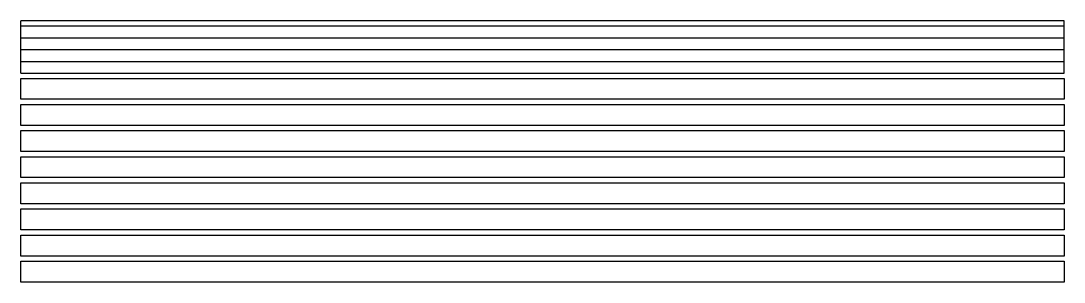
# Model space of a CAD drawing. Header units: millimetres. Extents: x 9446 to 11446, y 30340 to 30840.
import ezdxf

# ---------------------------------------------------------------- set-up
doc = ezdxf.new("R2010")
doc.units = ezdxf.units.MM
doc.header["$LTSCALE"] = 100
doc.header["$MEASUREMENT"] = 0
doc.layers.add('6fur', color=6, linetype='Continuous')
doc.layers.add('FP-MATL', color=6, linetype='Continuous')

# ---------------------------------------------------------------- blocks, each defined once
blk = doc.blocks.new('bench')
at = {"layer": '6fur', "color": 9}
for p, q in [((17744.5, 32319.9), (17784.5, 32319.9)), ((17794.5, 32319.9), (17834.5, 32319.9)), ((17844.5, 32319.9), (17884.5, 32319.9)), ((17894.5, 32319.9), (17934.5, 32319.9)), ((17944.5, 32319.9), (17984.5, 32319.9)), ((17994.5, 32319.9), (18034.5, 32319.9)), ((18044.5, 32319.9), (18084.5, 32319.9)), ((18094.5, 32319.9), (18094.5, 30319.9)), ((18094.5, 32319.9), (18194.5, 32319.9)), ((18117, 32319.9), (18117, 30319.9)), ((18139.5, 32319.9), (18139.5, 30319.9)), ((18162, 32319.9), (18162, 30319.9)), ((18184.5, 30319.9), (18184.5, 32319.9)), ((18194.5, 30319.9), (18194.5, 32319.9)), ((18094.5, 30319.9), (18194.5, 30319.9))]:
    blk.add_line(p, q, dxfattribs=at)
for points in [[(17694.5, 30319.9), (17694.5, 32319.9), (17734.5, 32319.9), (17734.5, 32019.9)], [(17744.5, 30319.9), (17744.5, 32319.9)], [(17784.5, 32319.9), (17784.5, 30319.9), (17744.5, 30319.9)], [(17794.5, 30319.9), (17794.5, 32319.9)], [(17834.5, 32319.9), (17834.5, 30319.9), (17794.5, 30319.9)], [(17844.5, 30319.9), (17844.5, 32319.9)], [(17884.5, 32319.9), (17884.5, 30319.9), (17844.5, 30319.9)], [(17894.5, 30319.9), (17894.5, 32319.9)], [(17934.5, 32319.9), (17934.5, 30319.9), (17894.5, 30319.9)], [(17944.5, 30319.9), (17944.5, 32319.9)], [(17984.5, 32319.9), (17984.5, 30319.9), (17944.5, 30319.9)], [(18034.5, 32319.9), (18034.5, 30319.9), (17994.5, 30319.9)], [(17994.5, 30319.9), (17994.5, 32319.9)], [(18044.5, 30319.9), (18044.5, 32319.9)], [(18084.5, 32319.9), (18084.5, 30319.9), (18044.5, 30319.9)], [(17734.5, 32269.9), (17734.5, 30319.9), (17694.5, 30319.9)]]:
    blk.add_lwpolyline(points, dxfattribs=at)

msp = doc.modelspace()

# ---------------------------------------------------------------- block references
at = {"layer": 'FP-MATL', "rotation": 90}
msp.add_blockref('bench', (41765.5, 12645.2), dxfattribs=at)

doc.saveas('drawing.dxf')
